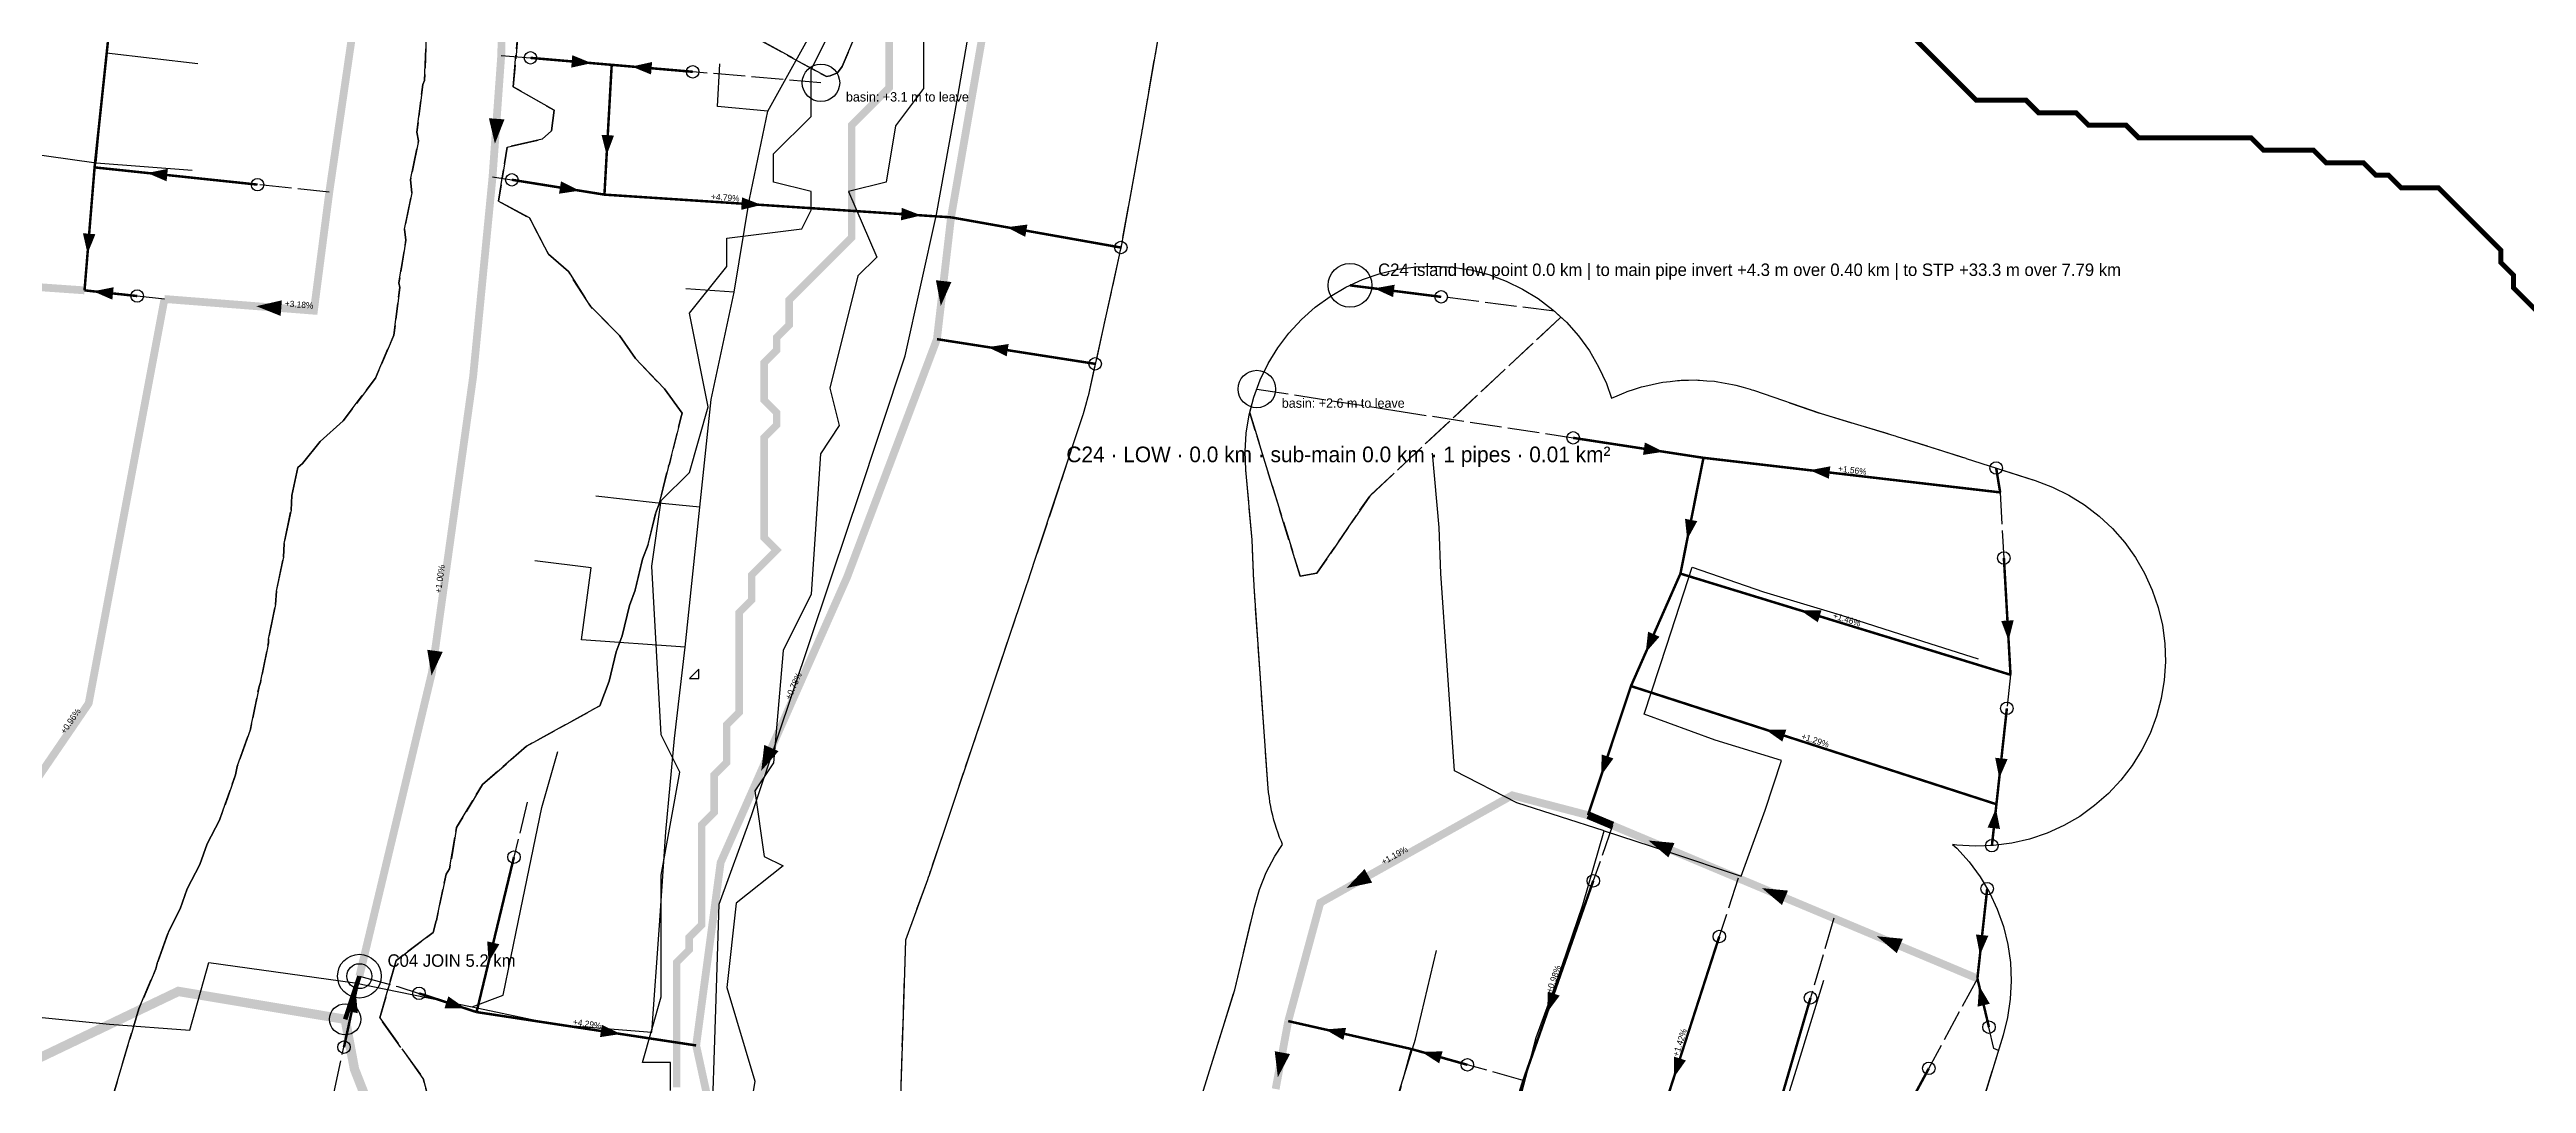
# Model space of a CAD drawing. Header units: metres. Extents: x 441395 to 476894, y 2561381 to 2578972.
# Drawn here: x 450355 to 451149, y 2567559 to 2567890 of the extents above; entities that cross this region are included whole.
import ezdxf
from ezdxf.enums import TextEntityAlignment as Align

# ---------------------------------------------------------------- set-up
doc = ezdxf.new("R2010")
doc.units = ezdxf.units.M
doc.header["$LTSCALE"] = 8
doc.linetypes.add('DASHDOT', pattern=[3.556, 2.54, -0.508, 0, -0.508])
doc.linetypes.add('DASHED', pattern=[1.524, 1.27, -0.254])
for name, color, linetype in [('A_ARROWS', 7, 'Continuous'), ('A_BASINS', 1, 'Continuous'), ('A_BRANCH', 7, 'Continuous'), ('A_BUILT_2006', 252, 'Continuous'), ('A_CATCH_LABEL', 7, 'Continuous'), ('A_CATCHMENTS', 7, 'Continuous'), ('A_ENVELOPE', 3, 'Continuous'), ('A_GRADIENT', 8, 'Continuous'), ('A_HEAD_GAP', 8, 'Continuous'), ('A_HEADS', 8, 'Continuous'), ('A_JOIN_LINK', 6, 'Continuous'), ('A_LATERAL', 7, 'Continuous'), ('A_MAIN_PIPE', 5, 'Continuous'), ('A_OUTLET_LABEL', 7, 'Continuous'), ('A_OUTLETS', 7, 'Continuous'), ('A_STREAMS', 5, 'Continuous'), ('A_SUBMAIN', 7, 'Continuous'), ('A_WADI', 4, 'Continuous')]:
    doc.layers.add(name, color=color, linetype=linetype)

msp = doc.modelspace()

# ---------------------------------------------------------------- linework, layer by layer
at = {"layer": 'A_ARROWS', "color": 1}
for points in [[(450529.02, 2567885.34), (450522.47, 2567883.89), (450522.81, 2567887.88)], [(450541.83, 2567884.24), (450548.38, 2567885.69), (450548.04, 2567881.7)], [(450533.82, 2567855.86), (450532.18, 2567862.36), (450536.17, 2567862.13)], [(450525.21, 2567844.49), (450518.57, 2567843.52), (450519.2, 2567847.47)], [(450583.44, 2567839.92), (450576.92, 2567838.35), (450577.18, 2567842.34)], [(450634.6, 2567836.57), (450628.08, 2567834.99), (450628.34, 2567838.98)], [(450661.94, 2567832.78), (450668.59, 2567833.63), (450667.89, 2567829.69)], [(450640.84, 2567807.57), (450639.28, 2567815.8), (450644.24, 2567815.23)], [(450655.94, 2567794.38), (450662.57, 2567795.37), (450661.95, 2567791.42)], [(450872.37, 2567760.87), (450865.74, 2567759.86), (450866.34, 2567763.82)], [(450919.14, 2567754.95), (450925.73, 2567756.2), (450925.27, 2567752.23)], [(450879.9, 2567732.74), (450879.19, 2567739.41), (450883.11, 2567738.63)], [(450916.2, 2567710.04), (450922.9, 2567710.08), (450921.73, 2567706.25)], [(450866.62, 2567696.56), (450867.36, 2567703.23), (450871.03, 2567701.62)], [(450982.83, 2567700.39), (450980.47, 2567706.67), (450984.46, 2567706.89)], [(450904.9, 2567671.91), (450911.61, 2567671.85), (450910.38, 2567668.04)], [(450583.34, 2567658.66), (450584.3, 2567666.98), (450588.87, 2567664.96)], [(450852.37, 2567657.21), (450852.49, 2567663.92), (450856.28, 2567662.65)], [(450979.84, 2567656.28), (450978.54, 2567662.86), (450982.52, 2567662.43)], [(450978.78, 2567646.63), (450980.08, 2567640.06), (450976.1, 2567640.49)], [(450867.48, 2567636.35), (450875.82, 2567635.56), (450873.89, 2567630.95)], [(450770.8, 2567621.14), (450776.56, 2567627.22), (450779, 2567622.86)], [(450903.84, 2567621.1), (450912.18, 2567620.31), (450910.25, 2567615.7)], [(450496.01, 2567597.36), (450495.57, 2567604.05), (450499.45, 2567603.12)], [(450940.62, 2567605.68), (450948.96, 2567604.89), (450947.03, 2567600.28)], [(450973.66, 2567599.68), (450972.37, 2567606.26), (450976.34, 2567605.83)], [(450488.6, 2567582.56), (450481.89, 2567582.64), (450483.13, 2567586.44)], [(450835.04, 2567581.28), (450835.27, 2567587.98), (450839.05, 2567586.66)], [(450973.4, 2567589.83), (450976.82, 2567584.06), (450972.92, 2567583.14)], [(450538.32, 2567574.38), (450531.69, 2567573.37), (450532.29, 2567577.32)], [(450763.97, 2567575.82), (450770.65, 2567576.36), (450769.77, 2567572.46)], [(450748.79, 2567560.55), (450747.79, 2567568.87), (450752.7, 2567567.96)], [(450794.85, 2567568.64), (450801.56, 2567568.83), (450800.47, 2567564.98)], [(450875.62, 2567560.43), (450875.68, 2567567.14), (450879.49, 2567565.91)]]:
    msp.add_solid(points, dxfattribs=at)
at = {"layer": 'A_ARROWS', "color": 2}
for points in [[(450498.04, 2567859.52), (450496.11, 2567867.67), (450501.1, 2567867.32)], [(450779.61, 2567813.18), (450786.21, 2567814.37), (450785.71, 2567810.4)], [(450477.73, 2567689.18), (450476.36, 2567697.44), (450481.31, 2567696.76)], [(450453.51, 2567587.71), (450454.1, 2567581.03), (450450.19, 2567581.88)]]:
    msp.add_solid(points, dxfattribs=at)
at = {"layer": 'A_ARROWS', "color": 3}
for points in [[(450386.72, 2567850.15), (450393.29, 2567851.47), (450392.88, 2567847.49)], [(450367.56, 2567824.32), (450366.09, 2567830.86), (450370.08, 2567830.54)], [(450369.36, 2567812.26), (450375.93, 2567813.56), (450375.51, 2567809.58)], [(450421.63, 2567807.49), (450429.8, 2567809.36), (450429.41, 2567804.37)]]:
    msp.add_solid(points, dxfattribs=at)
at = {"layer": 'A_BASINS', "color": 1}
for centre in [(450602.46, 2567879.04), (450742.06, 2567780.95)]:
    msp.add_circle(centre, 6, dxfattribs=at)
at = {"layer": 'A_BRANCH', "color": 1, "const_width": 0.8}
for points in [[(450509.43, 2567887.02), (450535.44, 2567884.79)], [(450503.47, 2567847.97), (450533.11, 2567843.22)], [(450982.28, 2567678.68), (450978.93, 2567647.97)], [(450849.81, 2567623.44), (450827.41, 2567559.46)], [(450890.18, 2567605.62), (450867.95, 2567536.65)], [(450473.75, 2567587.39), (450492.16, 2567581.4)], [(450919.39, 2567585.94), (450885.82, 2567470.62)], [(450809.5, 2567564.51), (450791.51, 2567569.58)], [(450957.3, 2567563.39), (450935.79, 2567523.59), (450944.78, 2567504.81), (450971.9, 2567490.56)]]:
    msp.add_lwpolyline(points, dxfattribs=at)
at = {"layer": 'A_BRANCH', "color": 3, "const_width": 0.8}
for points in [[(450422.01, 2567846.43), (450369.82, 2567851.94)], [(450383.44, 2567810.74), (450366.6, 2567812.56)]]:
    msp.add_lwpolyline(points, dxfattribs=at)
at = {"layer": 'A_BRANCH', "color": 1, "linetype": 'DASHED', "const_width": 0.8}
msp.add_lwpolyline([(450981.33, 2567726.82), (450983.45, 2567689.43)], dxfattribs=at)
at = {"layer": 'A_BUILT_2006', "color": 252}
for points in [[(450646.21, 2567874.14), (450652.03, 2567908.25)], [(450585.4, 2567869.94), (450602.41, 2567900.51)], [(450370.31, 2567853.43), (450373.66, 2567888.66)], [(450373.66, 2567888.66), (450402.85, 2567885.19)], [(450569.32, 2567871.47), (450570.08, 2567885.12)], [(450585.4, 2567869.94), (450569.32, 2567871.47)], [(450579.55, 2567841.81), (450585.4, 2567869.94)], [(450639.43, 2567836.82), (450646.21, 2567874.14)], [(450346.83, 2567856.68), (450370.31, 2567853.43)], [(450370.31, 2567853.43), (450401.06, 2567851.09)], [(450574.65, 2567812), (450579.55, 2567841.81)], [(450629.43, 2567791.63), (450639.43, 2567836.82)], [(450574.65, 2567812), (450559.16, 2567813)], [(450567.33, 2567777.62), (450574.65, 2567812)], [(450614.05, 2567745.25), (450629.43, 2567791.63)], [(450563.62, 2567743.16), (450567.33, 2567777.62)], [(450800.43, 2567736.58), (450798.34, 2567760.36)], [(450549.31, 2567744.55), (450530.33, 2567746.64)], [(450563.62, 2567743.16), (450549.31, 2567744.55)], [(450558.96, 2567698.29), (450563.62, 2567743.16)], [(450598.92, 2567700.09), (450611.52, 2567737.63), (450614.05, 2567745.25)], [(450801.04, 2567721.92), (450800.43, 2567736.58)], [(450528.87, 2567723.69), (450510.81, 2567725.91)], [(450525.82, 2567700.67), (450528.87, 2567723.69)], [(450803.06, 2567692.45), (450801.04, 2567721.92)], [(450873.38, 2567698.95), (450881.49, 2567723.86)], [(450881.49, 2567723.86), (450904.32, 2567715.96)], [(450904.32, 2567715.96), (450928.84, 2567708.62)], [(450928.84, 2567708.62), (450950.93, 2567701.59)], [(450558.96, 2567698.29), (450525.82, 2567700.67)], [(450555.58, 2567669.02), (450558.96, 2567698.29)], [(450588.34, 2567668.59), (450598.92, 2567700.09)], [(450866.16, 2567676.82), (450873.38, 2567698.95)], [(450950.93, 2567701.59), (450973.06, 2567694.5)], [(450804.14, 2567676.97), (450803.06, 2567692.45)], [(450805.42, 2567658.65), (450804.14, 2567676.97)], [(450888.9, 2567668.53), (450866.16, 2567676.82)], [(450513.02, 2567646.95), (450518.18, 2567664.83)], [(450552.74, 2567639.11), (450555.58, 2567669.02)], [(450580.2, 2567644.33), (450588.34, 2567668.59)], [(450910.09, 2567661.98), (450888.9, 2567668.53)], [(450825.32, 2567648.46), (450805.42, 2567658.65)], [(450904.86, 2567646.06), (450910.09, 2567661.98)], [(450505.6, 2567610.77), (450513.02, 2567646.95)], [(450853.32, 2567639.45), (450825.32, 2567648.46)], [(450550.71, 2567609.16), (450552.74, 2567639.11)], [(450569.85, 2567615.93), (450580.2, 2567644.33)], [(450846.52, 2567615.75), (450853.32, 2567639.45)], [(450853.32, 2567639.45), (450873.57, 2567632.78)], [(450897.22, 2567624.97), (450904.86, 2567646.06)], [(450873.57, 2567632.78), (450897.22, 2567624.97)], [(450568.77, 2567582.35), (450569.85, 2567615.93)], [(450838.22, 2567591.58), (450846.52, 2567615.75)], [(450500.66, 2567586.85), (450505.6, 2567610.77)], [(450548.24, 2567574.99), (450550.71, 2567609.16)], [(450792.89, 2567572.73), (450799.64, 2567601.11)], [(450400.37, 2567575.59), (450406.37, 2567597.31)], [(450406.37, 2567597.31), (450453.15, 2567590.74)], [(450831.56, 2567573.25), (450838.22, 2567591.58)], [(450915.38, 2567564.5), (450923.69, 2567591.58)], [(450453.15, 2567590.74), (450490.76, 2567583.09)], [(450490.76, 2567583.09), (450500.66, 2567586.85)], [(450490.76, 2567583.09), (450517.51, 2567577.44)], [(450347.58, 2567580.17), (450374.56, 2567577.56)], [(450374.56, 2567577.56), (450400.37, 2567575.59)], [(450517.51, 2567577.44), (450548.24, 2567574.99)], [(450567.41, 2567539.8), (450568.77, 2567582.35)], [(450785.24, 2567548.02), (450792.89, 2567572.73), (450792.89, 2567572.73)], [(450826.15, 2567552.76), (450831.56, 2567573.25)], [(450906.57, 2567536.43), (450915.38, 2567564.5)]]:
    msp.add_lwpolyline(points, dxfattribs=at)
at = {"layer": 'A_CATCHMENTS', "color": 2, "linetype": 'DASHED'}
for points in [[(450364.88, 2567518.21), (450383.97, 2567582.47), (450389.44, 2567595.22), (450389.84, 2567596.97), (450393.47, 2567607.06), (450397.23, 2567614.47), (450399.52, 2567620.86), (450403.54, 2567628.69), (450405.9, 2567635.3), (450409.85, 2567642.9), (450415, 2567657.4), (450415.53, 2567660.04), (450419.77, 2567671.98), (450422.48, 2567685.65), (450422.94, 2567686.95), (450425.49, 2567699.64), (450425.55, 2567700.87), (450427.81, 2567711.98), (450428.05, 2567716.2), (450430.29, 2567727.08), (450430.54, 2567731.53), (450432.76, 2567742.18), (450433.03, 2567746.85), (450434.92, 2567755.82), (450436.36, 2567757.12), (450442.09, 2567764.16), (450449.42, 2567770.75), (450459.78, 2567784.47), (450465.67, 2567798.25), (450467.55, 2567813.43), (450467.3, 2567815.01), (450469.51, 2567828.61), (450469.05, 2567832.18), (450471.39, 2567843.79), (450470.99, 2567847.98), (450473.54, 2567860.42), (450473.04, 2567863.21), (450474.91, 2567878.47), (450475.52, 2567879.81), (450476.04, 2567893.84)], [(450505.55, 2567896.84), (450503.92, 2567877.78), (450516.97, 2567870.24), (450516.15, 2567863.6), (450513.16, 2567861.02), (450501.97, 2567858.39), (450499.2, 2567841.09), (450509.12, 2567835.74), (450515.22, 2567824.17), (450521.56, 2567818.55), (450528.6, 2567807.5), (450537.91, 2567798.11), (450543.07, 2567790.73), (450552.3, 2567780.98), (450557.98, 2567773.21), (450557.6, 2567771.72), (450557.59, 2567771.64), (450553.92, 2567756.96), (450553.65, 2567756.23), (450550.71, 2567744.35), (450549.59, 2567741.36), (450547.09, 2567731.17), (450545.34, 2567726.51), (450542.94, 2567716.56), (450541.09, 2567711.66), (450538.79, 2567701.96), (450536.84, 2567696.8), (450534.64, 2567687.35), (450531.65, 2567679.46), (450531.24, 2567679.3), (450508.19, 2567666.6), (450494.07, 2567654.24), (450485.75, 2567640.51), (450483.54, 2567627.25), (450482.43, 2567625.57), (450479.28, 2567610.76), (450479.18, 2567610.62), (450478.23, 2567606.94), (450466.44, 2567597.94), (450461.15, 2567579.56), (450475.05, 2567560.14), (450478.51, 2567547.1)], [(450615.97, 2567899.99), (450609.22, 2567884.26), (450607.8, 2567882.18), (450605.4, 2567881.24), (450604.22, 2567881.01), (450570.29, 2567899.68)]]:
    msp.add_lwpolyline(points, dxfattribs=at)
at = {"layer": 'A_CATCHMENTS', "color": 3, "linetype": 'DASHED'}
msp.add_lwpolyline([(450476.04, 2567893.84), (450475.52, 2567879.81), (450474.91, 2567878.47), (450473.04, 2567863.21), (450473.54, 2567860.42), (450470.99, 2567847.98), (450471.39, 2567843.79), (450469.05, 2567832.18), (450469.51, 2567828.61), (450467.3, 2567815.01), (450467.55, 2567813.43), (450465.67, 2567798.25), (450459.78, 2567784.47), (450449.42, 2567770.75), (450442.09, 2567764.16), (450436.36, 2567757.12), (450434.92, 2567755.82), (450433.03, 2567746.85), (450432.76, 2567742.18), (450430.54, 2567731.53), (450430.29, 2567727.08), (450428.05, 2567716.2), (450427.81, 2567711.98), (450425.55, 2567700.87), (450425.49, 2567699.64), (450422.94, 2567686.95), (450422.48, 2567685.65), (450419.77, 2567671.98), (450415.53, 2567660.04), (450415, 2567657.4), (450409.85, 2567642.9), (450405.9, 2567635.3), (450403.54, 2567628.69), (450399.52, 2567620.86), (450397.23, 2567614.47), (450393.47, 2567607.06), (450389.84, 2567596.97), (450389.44, 2567595.22), (450383.97, 2567582.47), (450364.88, 2567518.21)], dxfattribs=at)
at = {"layer": 'A_CATCHMENTS', "color": 1, "linetype": 'DASHED'}
for points in [[(450478.51, 2567547.1), (450475.05, 2567560.14), (450461.15, 2567579.56), (450466.44, 2567597.94), (450478.23, 2567606.94), (450479.18, 2567610.62), (450479.28, 2567610.76), (450482.43, 2567625.57), (450483.54, 2567627.25), (450485.75, 2567640.51), (450494.07, 2567654.24), (450508.19, 2567666.6), (450531.24, 2567679.3), (450531.65, 2567679.46), (450534.64, 2567687.35), (450536.84, 2567696.8), (450538.79, 2567701.96), (450541.09, 2567711.66), (450542.94, 2567716.56), (450545.34, 2567726.51), (450547.09, 2567731.17), (450549.59, 2567741.36), (450550.71, 2567744.35), (450553.65, 2567756.23), (450553.92, 2567756.96), (450557.59, 2567771.64), (450557.6, 2567771.72), (450557.98, 2567773.21), (450552.3, 2567780.98), (450543.07, 2567790.73), (450537.91, 2567798.11), (450528.6, 2567807.5), (450521.56, 2567818.55), (450515.22, 2567824.17), (450509.12, 2567835.74), (450499.2, 2567841.09), (450501.97, 2567858.39), (450513.16, 2567861.02), (450516.15, 2567863.6), (450516.97, 2567870.24), (450503.92, 2567877.78), (450505.55, 2567896.84)], [(450570.29, 2567899.68), (450604.22, 2567881.01), (450605.4, 2567881.24), (450607.8, 2567882.18), (450609.22, 2567884.26), (450615.97, 2567899.99)], [(450711.17, 2567898.16), (450705.35, 2567864.05), (450705.28, 2567863.74), (450705.24, 2567863.43), (450698.47, 2567826.11), (450698.21, 2567824.98), (450698.02, 2567823.85), (450688.01, 2567778.66), (450687.98, 2567778.54), (450687.96, 2567778.42), (450687.2, 2567775.7), (450686.46, 2567772.98), (450686.41, 2567772.86), (450686.38, 2567772.74), (450671, 2567726.37), (450671, 2567726.37), (450671, 2567726.37), (450668.47, 2567718.75), (450668.4, 2567718.54), (450655.8, 2567681), (450655.8, 2567681), (450655.8, 2567681), (450645.23, 2567649.5), (450637.08, 2567625.24), (450636.8, 2567624.52), (450636.57, 2567623.78), (450629.51, 2567604.41), (450628.74, 2567580.43), (450627.38, 2567537.88)], [(450721.83, 2567546.51), (450727.98, 2567565.95), (450734.98, 2567588.55), (450741.27, 2567614.99), (450742.91, 2567620.64), (450745.1, 2567626.11), (450747.81, 2567631.34), (450750.25, 2567635.09), (450749.91, 2567636), (450749.35, 2567637.28), (450748.87, 2567638.75), (450748.32, 2567640.2), (450747.96, 2567641.55), (450747.52, 2567642.88), (450747.19, 2567644.39), (450746.79, 2567645.89), (450746.56, 2567647.27), (450746.26, 2567648.63), (450746.07, 2567650.17), (450745.82, 2567651.69), (450745.73, 2567653.09), (450745.56, 2567654.48), (450744.28, 2567672.81), (450744.28, 2567672.81), (450744.28, 2567672.81), (450743.21, 2567688.29), (450743.21, 2567688.32), (450743.2, 2567688.35), (450741.18, 2567717.82), (450741.17, 2567718.63), (450741.1, 2567719.43), (450740.54, 2567732.7), (450738.57, 2567755.09), (450738.34, 2567760.97), (450738.69, 2567766.85), (450739.61, 2567772.67), (450739.8, 2567773.36), (450755.91, 2567721.05), (450761.33, 2567721.97), (450778.22, 2567746.69), (450839.44, 2567803.98), (450841.2, 2567802.35), (450845.11, 2567797.95), (450848.57, 2567793.18), (450851.54, 2567788.1), (450854, 2567782.75), (450855.65, 2567777.99), (450857.48, 2567778.77), (450859.68, 2567779.75), (450860.19, 2567779.92), (450860.69, 2567780.14), (450862.98, 2567780.86), (450865.26, 2567781.62), (450865.79, 2567781.74), (450866.31, 2567781.91), (450868.66, 2567782.4), (450871, 2567782.93), (450871.54, 2567783), (450872.07, 2567783.11), (450874.46, 2567783.38), (450876.84, 2567783.68), (450877.38, 2567783.69), (450877.92, 2567783.75), (450880.33, 2567783.78), (450882.73, 2567783.85), (450883.27, 2567783.81), (450883.81, 2567783.81), (450886.2, 2567783.6), (450888.6, 2567783.44), (450889.14, 2567783.35), (450889.68, 2567783.3), (450892.04, 2567782.85), (450894.41, 2567782.45), (450894.93, 2567782.31), (450895.46, 2567782.21), (450897.77, 2567781.54), (450900.09, 2567780.91), (450900.59, 2567780.71), (450901.12, 2567780.56), (450922.75, 2567773.07), (450946.05, 2567766.1), (450946.54, 2567765.93), (450947.03, 2567765.79), (450969.12, 2567758.77), (450969.19, 2567758.74), (450969.26, 2567758.72), (450991.38, 2567751.63), (450996.89, 2567749.56), (451002.17, 2567746.96), (451007.17, 2567743.85), (451011.85, 2567740.27), (451016.15, 2567736.25), (451020.03, 2567731.82), (451023.46, 2567727.04), (451026.41, 2567721.94), (451028.84, 2567716.58), (451030.74, 2567711), (451032.08, 2567705.27), (451032.85, 2567699.43), (451033.05, 2567693.55), (451032.67, 2567687.67), (451031.71, 2567681.86), (451030.19, 2567676.17), (451028.12, 2567670.66), (451025.52, 2567665.38), (451022.41, 2567660.38), (451018.83, 2567655.7), (451014.81, 2567651.4), (451010.38, 2567647.52), (451005.6, 2567644.09), (451000.5, 2567641.14), (450995.14, 2567638.71), (450989.56, 2567636.81), (450983.83, 2567635.47), (450977.99, 2567634.7), (450972.11, 2567634.5), (450966.23, 2567634.89), (450964.91, 2567635.1), (450966.27, 2567633.86), (450970.21, 2567629.48), (450973.7, 2567624.74), (450976.71, 2567619.68), (450979.21, 2567614.35), (450981.17, 2567608.8), (450982.58, 2567603.08), (450983.43, 2567597.26), (450983.69, 2567591.37), (450983.38, 2567585.49), (450982.5, 2567579.67), (450981.05, 2567573.97), (450972.73, 2567546.89)]]:
    msp.add_lwpolyline(points, dxfattribs=at)
at = {"layer": 'A_CATCHMENTS', "color": 2, "linetype": 'DASHED'}
msp.add_lwpolyline([(450778.22, 2567746.69), (450761.33, 2567721.97), (450755.91, 2567721.05), (450739.8, 2567773.36), (450741.1, 2567778.36), (450743.14, 2567783.89), (450745.72, 2567789.18), (450748.79, 2567794.2), (450752.35, 2567798.89), (450756.35, 2567803.22), (450760.75, 2567807.13), (450765.52, 2567810.59), (450770.6, 2567813.56), (450775.95, 2567816.02), (450781.51, 2567817.95), (450787.24, 2567819.32), (450793.07, 2567820.13), (450798.95, 2567820.36), (450804.83, 2567820.01), (450810.65, 2567819.08), (450816.34, 2567817.59), (450821.87, 2567815.55), (450827.16, 2567812.98), (450832.18, 2567809.9), (450836.87, 2567806.35), (450839.44, 2567803.98), (450778.22, 2567746.69)], close=True, dxfattribs=at)
at = {"layer": 'A_ENVELOPE', "color": 3}
for points in [[(450711.17, 2567898.16), (450705.35, 2567864.05), (450705.28, 2567863.74), (450705.24, 2567863.43), (450698.47, 2567826.11), (450698.21, 2567824.98), (450698.02, 2567823.85), (450688.01, 2567778.66), (450687.98, 2567778.54), (450687.96, 2567778.42), (450687.2, 2567775.7), (450686.46, 2567772.98), (450686.41, 2567772.86), (450686.38, 2567772.74), (450671, 2567726.37), (450671, 2567726.37), (450671, 2567726.37), (450668.47, 2567718.75), (450668.4, 2567718.54), (450655.8, 2567681), (450655.8, 2567681), (450655.8, 2567681), (450645.23, 2567649.5), (450637.08, 2567625.24), (450636.8, 2567624.52), (450636.57, 2567623.78), (450629.51, 2567604.41), (450628.74, 2567580.43), (450627.38, 2567537.88)], [(450721.83, 2567546.51), (450727.98, 2567565.95), (450734.98, 2567588.55), (450741.27, 2567614.99), (450742.91, 2567620.64), (450745.1, 2567626.11), (450747.81, 2567631.34), (450750.25, 2567635.09), (450749.91, 2567636), (450749.35, 2567637.28), (450748.87, 2567638.75), (450748.32, 2567640.2), (450747.96, 2567641.55), (450747.52, 2567642.88), (450747.19, 2567644.39), (450746.79, 2567645.89), (450746.56, 2567647.27), (450746.26, 2567648.63), (450746.07, 2567650.17), (450745.82, 2567651.69), (450745.73, 2567653.09), (450745.56, 2567654.48), (450744.28, 2567672.81), (450744.28, 2567672.81), (450744.28, 2567672.81), (450743.21, 2567688.29), (450743.21, 2567688.32), (450743.2, 2567688.35), (450741.18, 2567717.82), (450741.17, 2567718.63), (450741.1, 2567719.43), (450740.54, 2567732.7), (450738.57, 2567755.09), (450738.34, 2567760.97), (450738.69, 2567766.85), (450739.61, 2567772.67), (450741.1, 2567778.36), (450743.14, 2567783.89), (450745.72, 2567789.18), (450748.79, 2567794.2), (450752.35, 2567798.89), (450756.35, 2567803.22), (450760.75, 2567807.13), (450765.52, 2567810.59), (450770.6, 2567813.56), (450775.95, 2567816.02), (450781.51, 2567817.95), (450787.24, 2567819.32), (450793.07, 2567820.13), (450798.95, 2567820.36), (450804.83, 2567820.01), (450810.65, 2567819.08), (450816.34, 2567817.59), (450821.87, 2567815.55), (450827.16, 2567812.98), (450832.18, 2567809.9), (450836.87, 2567806.35), (450841.2, 2567802.35), (450845.11, 2567797.95), (450848.57, 2567793.18), (450851.54, 2567788.1), (450854, 2567782.75), (450855.65, 2567777.99), (450857.48, 2567778.77), (450859.68, 2567779.75), (450860.19, 2567779.92), (450860.69, 2567780.14), (450862.98, 2567780.86), (450865.26, 2567781.62), (450865.79, 2567781.74), (450866.31, 2567781.91), (450868.66, 2567782.4), (450871, 2567782.93), (450871.54, 2567783), (450872.07, 2567783.11), (450874.46, 2567783.38), (450876.84, 2567783.68), (450877.38, 2567783.69), (450877.92, 2567783.75), (450880.33, 2567783.78), (450882.73, 2567783.85), (450883.27, 2567783.81), (450883.81, 2567783.81), (450886.2, 2567783.6), (450888.6, 2567783.44), (450889.14, 2567783.35), (450889.68, 2567783.3), (450892.04, 2567782.85), (450894.41, 2567782.45), (450894.93, 2567782.31), (450895.46, 2567782.21), (450897.77, 2567781.54), (450900.09, 2567780.91), (450900.59, 2567780.71), (450901.12, 2567780.56), (450922.75, 2567773.07), (450946.05, 2567766.1), (450946.54, 2567765.93), (450947.03, 2567765.79), (450969.12, 2567758.77), (450969.19, 2567758.74), (450969.26, 2567758.72), (450991.38, 2567751.63), (450996.89, 2567749.56), (451002.17, 2567746.96), (451007.17, 2567743.85), (451011.85, 2567740.27), (451016.15, 2567736.25), (451020.03, 2567731.82), (451023.46, 2567727.04), (451026.41, 2567721.94), (451028.84, 2567716.58), (451030.74, 2567711), (451032.08, 2567705.27), (451032.85, 2567699.43), (451033.05, 2567693.55), (451032.67, 2567687.67), (451031.71, 2567681.86), (451030.19, 2567676.17), (451028.12, 2567670.66), (451025.52, 2567665.38), (451022.41, 2567660.38), (451018.83, 2567655.7), (451014.81, 2567651.4), (451010.38, 2567647.52), (451005.6, 2567644.09), (451000.5, 2567641.14), (450995.14, 2567638.71), (450989.56, 2567636.81), (450983.83, 2567635.47), (450977.99, 2567634.7), (450972.11, 2567634.5), (450966.23, 2567634.89), (450964.91, 2567635.1), (450966.27, 2567633.86), (450970.21, 2567629.48), (450973.7, 2567624.74), (450976.71, 2567619.68), (450979.21, 2567614.35), (450981.17, 2567608.8), (450982.58, 2567603.08), (450983.43, 2567597.26), (450983.69, 2567591.37), (450983.38, 2567585.49), (450982.5, 2567579.67), (450981.05, 2567573.97), (450972.73, 2567546.89)]]:
    msp.add_lwpolyline(points, dxfattribs=at)
at = {"layer": 'A_HEAD_GAP', "color": 8, "linetype": 'DASHED'}
for points in [[(450500.06, 2567887.82), (450509.43, 2567887.02)], [(450602.46, 2567879.04), (450561.38, 2567882.57)], [(450444.99, 2567844), (450422.01, 2567846.43)], [(450497.28, 2567848.96), (450503.47, 2567847.97)], [(450392.2, 2567809.79), (450383.44, 2567810.74)], [(450837.37, 2567805.89), (450801.12, 2567810.47)], [(450742.06, 2567780.95), (450786.26, 2567774.06), (450843.38, 2567765.31)], [(450980.13, 2567747.85), (450981.33, 2567726.82)], [(450983.45, 2567689.43), (450982.28, 2567678.68)], [(450508.37, 2567648.62), (450504.13, 2567631.04)], [(450856.01, 2567641.16), (450849.81, 2567623.44)], [(450896.2, 2567624.3), (450890.18, 2567605.62)], [(450926.82, 2567611.46), (450919.39, 2567585.94)], [(450454.64, 2567592.9), (450466.94, 2567589.61), (450473.75, 2567587.39)], [(450972.84, 2567592.16), (450957.3, 2567563.39)], [(450979.55, 2567569.07), (450978.15, 2567569.77), (450976.53, 2567576.59)], [(450461.92, 2567527.73), (450446.55, 2567555.85), (450449.68, 2567570.15)], [(450791.51, 2567569.58), (450786.47, 2567551)], [(450827.41, 2567559.46), (450809.5, 2567564.51)]]:
    msp.add_lwpolyline(points, dxfattribs=at)
at = {"layer": 'A_HEADS', "color": 1}
for centre in [(450509.43, 2567887.02), (450561.38, 2567882.57), (450503.47, 2567847.97), (450698.5, 2567826.28), (450690.3, 2567789.02), (450843.38, 2567765.31), (450978.85, 2567755.65), (450981.33, 2567726.82), (450982.28, 2567678.68), (450504.13, 2567631.04), (450977.48, 2567634.68), (450849.81, 2567623.44), (450975.98, 2567620.91), (450890.18, 2567605.62), (450473.75, 2567587.39), (450919.39, 2567585.94), (450976.53, 2567576.59), (450809.5, 2567564.51), (450957.3, 2567563.39)]:
    msp.add_circle(centre, 2, dxfattribs=at)
at = {"layer": 'A_HEADS', "color": 3}
for centre in [(450422.01, 2567846.43), (450383.44, 2567810.74)]:
    msp.add_circle(centre, 2, dxfattribs=at)
at = {"layer": 'A_HEADS', "color": 2}
for centre in [(450801.12, 2567810.47), (450449.68, 2567570.15)]:
    msp.add_circle(centre, 2, dxfattribs=at)
at = {"layer": 'A_JOIN_LINK', "color": 6, "const_width": 1.5}
msp.add_lwpolyline([(450454.64, 2567592.9), (450450.08, 2567579.08)], dxfattribs=at)
at = {"layer": 'A_JOIN_LINK', "color": 6}
msp.add_circle((450450.08, 2567579.08), 5, dxfattribs=at)
at = {"layer": 'A_LATERAL', "color": 3, "const_width": 0.8}
for points in [[(450390.73, 2568039.5), (450387.48, 2568009.02), (450381.34, 2567960.67), (450369.82, 2567851.94)], [(450369.82, 2567851.94), (450366.6, 2567812.56)]]:
    msp.add_lwpolyline(points, dxfattribs=at)
at = {"layer": 'A_LATERAL', "color": 1, "linetype": 'DASHED', "const_width": 0.8}
for points in [[(450535.44, 2567884.79), (450533.11, 2567843.22)], [(450978.85, 2567755.65), (450980.13, 2567747.85)], [(450827.41, 2567559.46), (450824.51, 2567550.07)]]:
    msp.add_lwpolyline(points, dxfattribs=at)
at = {"layer": 'A_LATERAL', "color": 1, "linetype": 'DASHDOT', "const_width": 0.8}
for points in [[(450561.38, 2567882.57), (450535.44, 2567884.79)], [(450610.34, 2567838.16), (450644.12, 2567835.95)], [(450843.38, 2567765.31), (450885.1, 2567758.92)], [(450977.48, 2567634.68), (450978.93, 2567647.97)], [(450976.53, 2567576.59), (450972.84, 2567592.16)]]:
    msp.add_lwpolyline(points, dxfattribs=at)
at = {"layer": 'A_LATERAL', "color": 1, "const_width": 0.8}
for points in [[(450533.11, 2567843.22), (450610.34, 2567838.16)], [(450698.5, 2567826.28), (450644.12, 2567835.95)], [(450690.3, 2567789.02), (450639.61, 2567796.93)], [(450885.1, 2567758.92), (450877.73, 2567721.83)], [(450980.13, 2567747.85), (450885.1, 2567758.92)], [(450877.73, 2567721.83), (450861.89, 2567685.82)], [(450983.45, 2567689.43), (450877.73, 2567721.83)], [(450861.89, 2567685.82), (450848.12, 2567644.47)], [(450978.93, 2567647.97), (450861.89, 2567685.82)], [(450504.13, 2567631.04), (450492.16, 2567581.4)], [(450975.98, 2567620.91), (450972.84, 2567592.16)], [(450492.16, 2567581.4), (450562.49, 2567570.71)], [(450791.51, 2567569.58), (450752.11, 2567578.51)]]:
    msp.add_lwpolyline(points, dxfattribs=at)
at = {"layer": 'A_LATERAL', "color": 2, "const_width": 0.8}
msp.add_lwpolyline([(450801.12, 2567810.47), (450771.89, 2567814.16)], dxfattribs=at)
at = {"layer": 'A_LATERAL', "color": 2, "linetype": 'DASHDOT', "const_width": 0.8}
msp.add_lwpolyline([(450449.68, 2567570.15), (450454.64, 2567592.9)], dxfattribs=at)
at = {"layer": 'A_MAIN_PIPE', "color": 5, "const_width": 3}
msp.add_lwpolyline([(450463.46, 2567536.53), (450453.06, 2567563.14), (450450.08, 2567579.08), (450396.66, 2567588.02), (450352.17, 2567566.73)], dxfattribs=at)
at = {"layer": 'A_OUTLETS', "color": 30}
msp.add_circle((450771.89, 2567814.16), 7, dxfattribs=at)
at = {"layer": 'A_OUTLETS', "color": 5}
for radius in [7, 4]:
    msp.add_circle((450454.64, 2567592.9), radius, dxfattribs=at)
at = {"layer": 'A_STREAMS', "color": 5}
for points, const_width in [([(450624.28, 2567893.46), (450624.28, 2567889.46), (450624.28, 2567885.46), (450624.28, 2567881.46), (450624.28, 2567877.46), (450620.28, 2567873.45), (450616.27, 2567869.45), (450612.27, 2567865.45), (450612.27, 2567861.45), (450612.27, 2567857.45), (450612.27, 2567853.44), (450612.27, 2567849.44), (450612.27, 2567845.44), (450612.27, 2567841.44), (450612.27, 2567837.44), (450612.27, 2567833.44), (450612.27, 2567829.43), (450608.27, 2567825.43), (450604.27, 2567821.43), (450600.27, 2567817.43), (450596.27, 2567813.43), (450592.26, 2567809.43), (450592.26, 2567805.42), (450592.26, 2567801.42), (450588.26, 2567797.42), (450588.26, 2567793.42), (450584.26, 2567789.42), (450584.26, 2567785.41), (450584.26, 2567781.41), (450584.26, 2567777.41), (450588.26, 2567773.41), (450588.26, 2567769.41), (450584.26, 2567765.41), (450584.26, 2567761.4), (450584.26, 2567757.4), (450584.26, 2567753.4), (450584.26, 2567749.4), (450584.26, 2567745.4), (450584.26, 2567741.39), (450584.26, 2567737.39), (450584.26, 2567733.39), (450588.26, 2567729.39), (450584.26, 2567725.39), (450580.26, 2567721.39), (450580.26, 2567717.38), (450580.26, 2567713.38), (450576.26, 2567709.38), (450576.26, 2567705.38), (450576.26, 2567701.38), (450576.26, 2567697.38), (450576.26, 2567693.37), (450576.26, 2567689.37), (450576.26, 2567685.37), (450576.26, 2567681.37), (450576.26, 2567677.37), (450572.25, 2567673.36), (450572.25, 2567669.36), (450572.25, 2567665.36), (450572.25, 2567661.36), (450568.25, 2567657.36), (450568.25, 2567653.36), (450568.25, 2567649.35), (450568.25, 2567645.35), (450564.25, 2567641.35), (450564.25, 2567637.35), (450564.25, 2567633.35), (450564.25, 2567629.34), (450564.25, 2567625.34), (450564.25, 2567621.34), (450564.25, 2567617.34), (450564.25, 2567613.34), (450564.25, 2567609.34), (450560.25, 2567605.33), (450560.25, 2567601.33), (450556.25, 2567597.33), (450556.25, 2567593.33), (450556.25, 2567589.33), (450556.25, 2567585.33), (450556.25, 2567581.32), (450556.25, 2567577.32), (450556.25, 2567573.32), (450556.25, 2567569.32), (450556.25, 2567565.32), (450556.25, 2567561.31), (450556.25, 2567557.31)], 2.4), ([(451152.51, 2567805.42), (451148.51, 2567809.43), (451144.5, 2567813.43), (451144.5, 2567817.43), (451140.5, 2567821.43), (451140.5, 2567825.43), (451136.5, 2567829.43), (451132.5, 2567833.44), (451128.5, 2567837.44), (451124.5, 2567841.44), (451120.49, 2567845.44), (451116.49, 2567845.44), (451112.49, 2567845.44), (451108.49, 2567845.44), (451104.49, 2567849.44), (451100.49, 2567849.44), (451096.48, 2567853.44), (451092.48, 2567853.44), (451088.48, 2567853.44), (451084.48, 2567853.44), (451080.48, 2567857.45), (451076.47, 2567857.45), (451072.47, 2567857.45), (451068.47, 2567857.45), (451064.47, 2567857.45), (451060.47, 2567861.45), (451056.47, 2567861.45), (451052.46, 2567861.45), (451048.46, 2567861.45), (451044.46, 2567861.45), (451040.46, 2567861.45), (451036.46, 2567861.45), (451032.46, 2567861.45), (451028.45, 2567861.45), (451024.45, 2567861.45), (451020.45, 2567865.45), (451016.45, 2567865.45), (451012.45, 2567865.45), (451008.45, 2567865.45), (451004.44, 2567869.45), (451000.44, 2567869.45), (450996.44, 2567869.45), (450992.44, 2567869.45), (450988.44, 2567873.45), (450984.43, 2567873.45), (450980.43, 2567873.45), (450976.43, 2567873.45), (450972.43, 2567873.45), (450968.43, 2567877.46), (450964.43, 2567881.46), (450960.42, 2567885.46), (450956.42, 2567889.46), (450952.42, 2567893.46)], 1.6)]:
    msp.add_lwpolyline(points, dxfattribs=dict(at, const_width=const_width))
at = {"layer": 'A_SUBMAIN', "color": 3, "const_width": 2.5}
for points in [[(450423.08, 2568252.36), (450443.2, 2568188.3), (450454.1, 2568149.72), (450460.93, 2568121.02), (450463.09, 2568043), (450460.72, 2567951.95), (450444.99, 2567844)], [(450444.99, 2567844), (450440.06, 2567806.05), (450392.2, 2567809.79)], [(450366.6, 2567812.56), (450328.89, 2567815.2)], [(450392.2, 2567809.79), (450367.93, 2567680.29), (450338.27, 2567636.86), (450321.7, 2567607.13), (450260.69, 2567604.1)]]:
    msp.add_lwpolyline(points, dxfattribs=at)
at = {"layer": 'A_SUBMAIN', "color": 1, "linetype": 'DASHED', "const_width": 2.5}
for points in [[(450673.28, 2567982.83), (450664.56, 2567954.01), (450644.12, 2567835.95)], [(450972.84, 2567592.16), (450926.82, 2567611.46)], [(450562.49, 2567570.71), (450575.67, 2567510.23), (450574.9, 2567478.62)]]:
    msp.add_lwpolyline(points, dxfattribs=at)
at = {"layer": 'A_SUBMAIN', "color": 2, "const_width": 2.5}
for points in [[(450500.95, 2567924.41), (450500.06, 2567887.82)], [(450500.06, 2567887.82), (450497.28, 2567848.96)], [(450497.28, 2567848.96), (450491.05, 2567784.87), (450477.87, 2567690.16), (450454.64, 2567592.9)]]:
    msp.add_lwpolyline(points, dxfattribs=at)
at = {"layer": 'A_SUBMAIN', "color": 1, "const_width": 2.5}
for points in [[(450644.12, 2567835.95), (450639.61, 2567796.93)], [(450639.61, 2567796.93), (450610.84, 2567720.72), (450570.33, 2567629.29), (450562.49, 2567570.71)], [(450848.12, 2567644.47), (450823.84, 2567650.82), (450762.39, 2567616.43), (450752.11, 2567578.51)], [(450856.01, 2567641.16), (450848.12, 2567644.47)], [(450896.2, 2567624.3), (450856.01, 2567641.16)], [(450926.82, 2567611.46), (450896.2, 2567624.3)], [(450752.11, 2567578.51), (450748.09, 2567556.76)]]:
    msp.add_lwpolyline(points, dxfattribs=at)
at = {"layer": 'A_WADI', "color": 4}
for points in [[(450554.31, 2567556.24), (450554.31, 2567565.24), (450545.31, 2567565.24), (450551.31, 2567586.24), (450551.31, 2567625.24), (450557.31, 2567658.24), (450551.31, 2567670.24), (450548.31, 2567724.24), (450551.31, 2567745.24), (450560.31, 2567754.24), (450566.31, 2567775.24), (450560.31, 2567805.24), (450572.31, 2567820.24), (450572.31, 2567829.24), (450596.31, 2567832.24), (450599.31, 2567838.24), (450599.31, 2567844.24), (450587.31, 2567847.24), (450587.31, 2567856.24), (450599.31, 2567868.24), (450599.31, 2567883.24), (450605.31, 2567895.24)], [(450635.31, 2567892.24), (450635.31, 2567877.24), (450626.31, 2567865.24), (450623.31, 2567847.24), (450611.31, 2567844.24), (450620.31, 2567823.24), (450614.31, 2567817.24), (450605.31, 2567781.24), (450608.31, 2567769.24), (450602.31, 2567760.24), (450599.31, 2567715.24), (450590.31, 2567697.24), (450587.31, 2567661.24), (450581.31, 2567652.24), (450584.31, 2567631.24), (450590.31, 2567628.24), (450575.31, 2567616.24), (450572.31, 2567589.24), (450581.31, 2567559.24), (450578.31, 2567541.24)]]:
    msp.add_lwpolyline(points, dxfattribs=at)
msp.add_lwpolyline([(450563.31, 2567688.24), (450563.31, 2567691.24), (450560.31, 2567688.24), (450563.31, 2567688.24)], close=True, dxfattribs=at)

# ---------------------------------------------------------------- texts
at = {"layer": 'A_BASINS', "color": 1}
for s, p in [('basin: +3.1 m to leave', (450610.46, 2567873.04)), ('basin: +2.6 m to leave', (450750.06, 2567774.95))]:
    msp.add_text(s, height=3, dxfattribs=at).set_placement(p)
at = {"layer": 'A_CATCH_LABEL', "color": 2}
msp.add_text('C24 · LOW · 0.0 km · sub-main 0.0 km · 1 pipes · 0.01 km²', height=5, dxfattribs=at).set_placement((450768.19, 2567760.02), align=Align.MIDDLE_CENTER)
at = {"layer": 'A_GRADIENT', "color": 1}
for s, rotation, p in [('+4.79%', -3.74968, (450571.72, 2567840.69)), ('+1.56%', 353.35768, (450932.62, 2567753.39)), ('+1.46%', 342.95776, (450930.59, 2567705.63)), ('+0.78%', 66.1007, (450595.12, 2567685.22)), ('+1.29%', 342.0811, (450920.41, 2567666.9)), ('+1.19%', 29.23, (450786.92, 2567630.16)), ('+0.98%', 70.70423, (450838.61, 2567591.45)), ('+4.29%', -8.63917, (450527.33, 2567576.05)), ('+1.42%', 72.13703, (450879.07, 2567571.14))]:
    msp.add_text(s, height=2, rotation=rotation, dxfattribs=at).set_placement(p, align=Align.BOTTOM_CENTER)
at = {"layer": 'A_GRADIENT', "color": 3}
for s, rotation, p in [('+3.18%', 355.52265, (450435.21, 2567806.43)), ('+0.96%', 55.67055, (450363.43, 2567673.7))]:
    msp.add_text(s, height=2, rotation=rotation, dxfattribs=at).set_placement(p, align=Align.BOTTOM_CENTER)
at = {"layer": 'A_GRADIENT', "color": 2}
msp.add_text('+1.00%', height=2, rotation=82.07393, dxfattribs=at).set_placement((450482, 2567719.88), align=Align.BOTTOM_CENTER)
at = {"layer": 'A_OUTLET_LABEL', "color": 30}
msp.add_text('C24 island low point 0.0 km | to main pipe invert +4.3 m over 0.40 km | to STP +33.3 m over 7.79 km', height=4, dxfattribs=at).set_placement((450780.89, 2567817.16))
at = {"layer": 'A_OUTLET_LABEL', "color": 5}
msp.add_text('C04 JOIN 5.2 km', height=4, dxfattribs=at).set_placement((450463.64, 2567595.9))

doc.saveas('drawing.dxf')
